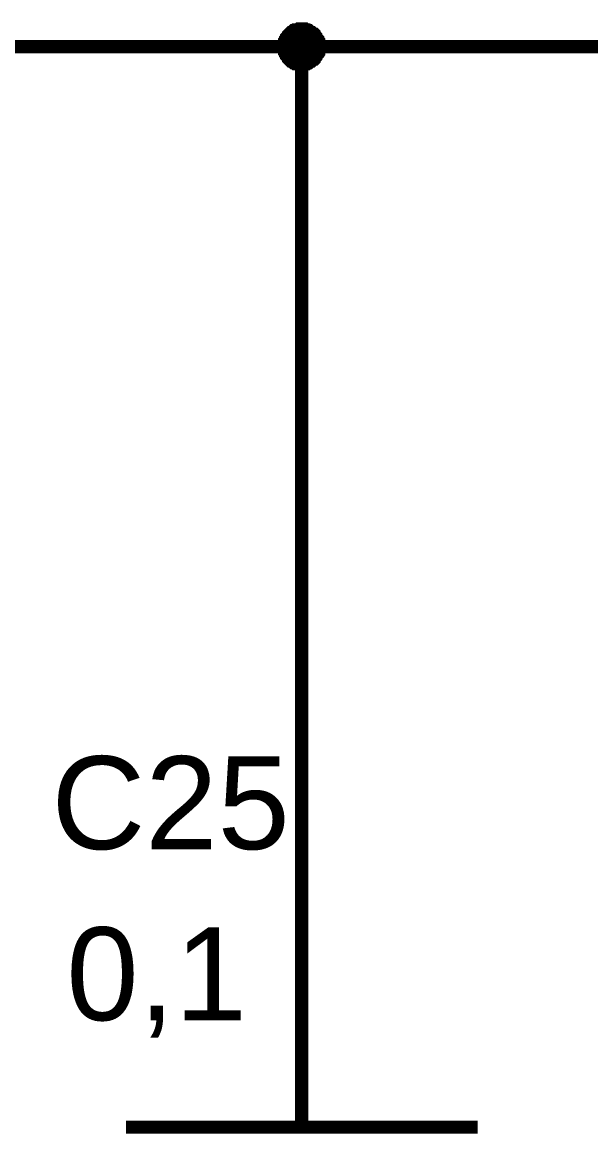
# Model space of a CAD drawing. Header units: millimetres. Extents: x 0 to 594, y 0 to 420.
# Drawn here: x 404.43 to 417.36, y 343.54 to 368.85 of the extents above; entities that cross this region are included whole.
import ezdxf

# ---------------------------------------------------------------- set-up
doc = ezdxf.new("R2010")
doc.units = ezdxf.units.MM
doc.layers.add('Sheet', color=255, linetype='Continuous')
doc.styles.get("Standard").update_dxf_attribs({"font": 'arial.ttf'})

msp = doc.modelspace()

# ---------------------------------------------------------------- linework, layer by layer
at = {"layer": 'Sheet', "color": 0}
for points, const_width in [([(410.28, 368.288), (410.28, 368.31), (410.28, 368.331), (410.28, 368.373), (410.28, 368.394), (410.301, 368.415), (410.301, 368.437), (410.301, 368.458), (410.322, 368.479), (410.322, 368.5), (410.343, 368.521), (410.343, 368.542), (410.365, 368.564), (410.386, 368.585), (410.386, 368.606), (410.407, 368.627), (410.428, 368.648), (410.449, 368.669), (410.449, 368.669), (410.47, 368.691), (410.492, 368.712), (410.513, 368.712), (410.534, 368.733), (410.555, 368.754), (410.576, 368.754), (410.597, 368.775), (410.64, 368.775), (410.661, 368.775), (410.682, 368.796), (410.703, 368.796), (410.724, 368.796), (410.767, 368.796), (410.788, 368.796)], 0.0991), ([(410.28, 368.288), (410.28, 368.31), (410.28, 368.331), (410.28, 368.373), (410.28, 368.394), (410.301, 368.415), (410.301, 368.437), (410.301, 368.458), (410.322, 368.479), (410.322, 368.5), (410.343, 368.521), (410.343, 368.542), (410.365, 368.564), (410.386, 368.585), (410.386, 368.606), (410.407, 368.627), (410.428, 368.648), (410.449, 368.669), (410.449, 368.669), (410.47, 368.691), (410.492, 368.712), (410.513, 368.712), (410.534, 368.733), (410.555, 368.754), (410.576, 368.754), (410.597, 368.775), (410.64, 368.775), (410.661, 368.775), (410.682, 368.796), (410.703, 368.796), (410.724, 368.796), (410.767, 368.796), (410.788, 368.796)], 0.0991), ([(410.28, 368.288), (410.28, 368.31), (410.28, 368.331), (410.28, 368.373), (410.28, 368.394), (410.301, 368.415), (410.301, 368.437), (410.301, 368.458), (410.322, 368.479), (410.322, 368.5), (410.343, 368.521), (410.343, 368.542), (410.365, 368.564), (410.386, 368.585), (410.386, 368.606), (410.407, 368.627), (410.428, 368.648), (410.449, 368.669), (410.449, 368.669), (410.47, 368.691), (410.492, 368.712), (410.513, 368.712), (410.534, 368.733), (410.555, 368.754), (410.576, 368.754), (410.597, 368.775), (410.64, 368.775), (410.661, 368.775), (410.682, 368.796), (410.703, 368.796), (410.724, 368.796), (410.767, 368.796), (410.788, 368.796)], 0.0991), ([(410.28, 368.288), (410.28, 368.31), (410.28, 368.331), (410.28, 368.373), (410.28, 368.394), (410.301, 368.415), (410.301, 368.437), (410.301, 368.458), (410.322, 368.479), (410.322, 368.5), (410.343, 368.521), (410.343, 368.542), (410.365, 368.564), (410.386, 368.585), (410.386, 368.606), (410.407, 368.627), (410.428, 368.648), (410.449, 368.669), (410.449, 368.669), (410.47, 368.691), (410.492, 368.712), (410.513, 368.712), (410.534, 368.733), (410.555, 368.754), (410.576, 368.754), (410.597, 368.775), (410.64, 368.775), (410.661, 368.775), (410.682, 368.796), (410.703, 368.796), (410.724, 368.796), (410.767, 368.796), (410.788, 368.796)], 0.0991), ([(410.28, 368.288), (410.28, 368.31), (410.28, 368.331), (410.28, 368.373), (410.28, 368.394), (410.301, 368.415), (410.301, 368.437), (410.301, 368.458), (410.322, 368.479), (410.322, 368.5), (410.343, 368.521), (410.343, 368.542), (410.365, 368.564), (410.386, 368.585), (410.386, 368.606), (410.407, 368.627), (410.428, 368.648), (410.449, 368.669), (410.449, 368.669), (410.47, 368.691), (410.492, 368.712), (410.513, 368.712), (410.534, 368.733), (410.555, 368.754), (410.576, 368.754), (410.597, 368.775), (410.64, 368.775), (410.661, 368.775), (410.682, 368.796), (410.703, 368.796), (410.724, 368.796), (410.767, 368.796), (410.788, 368.796)], 0.0991), ([(410.28, 368.288), (410.28, 368.31), (410.28, 368.331), (410.28, 368.373), (410.28, 368.394), (410.301, 368.415), (410.301, 368.437), (410.301, 368.458), (410.322, 368.479), (410.322, 368.5), (410.343, 368.521), (410.343, 368.542), (410.365, 368.564), (410.386, 368.585), (410.386, 368.606), (410.407, 368.627), (410.428, 368.648), (410.449, 368.669), (410.449, 368.669), (410.47, 368.691), (410.492, 368.712), (410.513, 368.712), (410.534, 368.733), (410.555, 368.754), (410.576, 368.754), (410.597, 368.775), (410.64, 368.775), (410.661, 368.775), (410.682, 368.796), (410.703, 368.796), (410.724, 368.796), (410.767, 368.796), (410.788, 368.796)], 0.0991), ([(410.28, 368.288), (410.28, 368.31), (410.28, 368.331), (410.28, 368.373), (410.28, 368.394), (410.301, 368.415), (410.301, 368.437), (410.301, 368.458), (410.322, 368.479), (410.322, 368.5), (410.343, 368.521), (410.343, 368.542), (410.365, 368.564), (410.386, 368.585), (410.386, 368.606), (410.407, 368.627), (410.428, 368.648), (410.449, 368.669), (410.449, 368.669), (410.47, 368.691), (410.492, 368.712), (410.513, 368.712), (410.534, 368.733), (410.555, 368.754), (410.576, 368.754), (410.597, 368.775), (410.64, 368.775), (410.661, 368.775), (410.682, 368.796), (410.703, 368.796), (410.724, 368.796), (410.767, 368.796), (410.788, 368.796)], 0.0991), ([(410.28, 368.288), (410.28, 368.31), (410.28, 368.331), (410.28, 368.373), (410.28, 368.394), (410.301, 368.415), (410.301, 368.437), (410.301, 368.458), (410.322, 368.479), (410.322, 368.5), (410.343, 368.521), (410.343, 368.542), (410.365, 368.564), (410.386, 368.585), (410.386, 368.606), (410.407, 368.627), (410.428, 368.648), (410.449, 368.669), (410.449, 368.669), (410.47, 368.691), (410.492, 368.712), (410.513, 368.712), (410.534, 368.733), (410.555, 368.754), (410.576, 368.754), (410.597, 368.775), (410.64, 368.775), (410.661, 368.775), (410.682, 368.796), (410.703, 368.796), (410.724, 368.796), (410.767, 368.796), (410.788, 368.796)], 0.0991), ([(410.28, 368.288), (410.28, 368.31), (410.28, 368.331), (410.28, 368.373), (410.28, 368.394), (410.301, 368.415), (410.301, 368.437), (410.301, 368.458), (410.322, 368.479), (410.322, 368.5), (410.343, 368.521), (410.343, 368.542), (410.365, 368.564), (410.386, 368.585), (410.386, 368.606), (410.407, 368.627), (410.428, 368.648), (410.449, 368.669), (410.449, 368.669), (410.47, 368.691), (410.492, 368.712), (410.513, 368.712), (410.534, 368.733), (410.555, 368.754), (410.576, 368.754), (410.597, 368.775), (410.64, 368.775), (410.661, 368.775), (410.682, 368.796), (410.703, 368.796), (410.724, 368.796), (410.767, 368.796), (410.788, 368.796)], 0.0991), ([(410.28, 368.288), (410.28, 368.31), (410.28, 368.331), (410.28, 368.373), (410.28, 368.394), (410.301, 368.415), (410.301, 368.437), (410.301, 368.458), (410.322, 368.479), (410.322, 368.5), (410.343, 368.521), (410.343, 368.542), (410.365, 368.564), (410.386, 368.585), (410.386, 368.606), (410.407, 368.627), (410.428, 368.648), (410.449, 368.669), (410.449, 368.669), (410.47, 368.691), (410.492, 368.712), (410.513, 368.712), (410.534, 368.733), (410.555, 368.754), (410.576, 368.754), (410.597, 368.775), (410.64, 368.775), (410.661, 368.775), (410.682, 368.796), (410.703, 368.796), (410.724, 368.796), (410.767, 368.796), (410.788, 368.796)], 0.0991), ([(410.28, 368.288), (410.28, 368.31), (410.28, 368.331), (410.28, 368.373), (410.28, 368.394), (410.301, 368.415), (410.301, 368.437), (410.301, 368.458), (410.322, 368.479), (410.322, 368.5), (410.343, 368.521), (410.343, 368.542), (410.365, 368.564), (410.386, 368.585), (410.386, 368.606), (410.407, 368.627), (410.428, 368.648), (410.449, 368.669), (410.449, 368.669), (410.47, 368.691), (410.492, 368.712), (410.513, 368.712), (410.534, 368.733), (410.555, 368.754), (410.576, 368.754), (410.597, 368.775), (410.64, 368.775), (410.661, 368.775), (410.682, 368.796), (410.703, 368.796), (410.724, 368.796), (410.767, 368.796), (410.788, 368.796)], 0.0991), ([(410.28, 368.288), (410.28, 368.31), (410.28, 368.331), (410.28, 368.373), (410.28, 368.394), (410.301, 368.415), (410.301, 368.437), (410.301, 368.458), (410.322, 368.479), (410.322, 368.5), (410.343, 368.521), (410.343, 368.542), (410.365, 368.564), (410.386, 368.585), (410.386, 368.606), (410.407, 368.627), (410.428, 368.648), (410.449, 368.669), (410.449, 368.669), (410.47, 368.691), (410.492, 368.712), (410.513, 368.712), (410.534, 368.733), (410.555, 368.754), (410.576, 368.754), (410.597, 368.775), (410.64, 368.775), (410.661, 368.775), (410.682, 368.796), (410.703, 368.796), (410.724, 368.796), (410.767, 368.796), (410.788, 368.796)], 0.0991), ([(410.788, 368.796), (410.788, 368.796)], 0.0991), ([(410.788, 368.796), (410.809, 368.796), (410.83, 368.796), (410.873, 368.796), (410.894, 368.796), (410.915, 368.775), (410.936, 368.775), (410.957, 368.775), (410.978, 368.754), (411, 368.754), (411.021, 368.733), (411.042, 368.712), (411.063, 368.712), (411.084, 368.691), (411.105, 368.669), (411.127, 368.669), (411.148, 368.648), (411.169, 368.627), (411.169, 368.606), (411.19, 368.585), (411.211, 368.564), (411.211, 368.542), (411.232, 368.521), (411.254, 368.5), (411.254, 368.479), (411.275, 368.458), (411.275, 368.437), (411.275, 368.415), (411.296, 368.394), (411.296, 368.373), (411.296, 368.331), (411.296, 368.31), (411.296, 368.288)], 0.0991), ([(410.788, 368.796), (410.788, 368.796)], 0.0991), ([(410.788, 368.796), (410.809, 368.796), (410.83, 368.796), (410.873, 368.796), (410.894, 368.796), (410.915, 368.775), (410.936, 368.775), (410.957, 368.775), (410.978, 368.754), (411, 368.754), (411.021, 368.733), (411.042, 368.712), (411.063, 368.712), (411.084, 368.691), (411.105, 368.669), (411.127, 368.669), (411.148, 368.648), (411.169, 368.627), (411.169, 368.606), (411.19, 368.585), (411.211, 368.564), (411.211, 368.542), (411.232, 368.521), (411.254, 368.5), (411.254, 368.479), (411.275, 368.458), (411.275, 368.437), (411.275, 368.415), (411.296, 368.394), (411.296, 368.373), (411.296, 368.331), (411.296, 368.31), (411.296, 368.288)], 0.0991), ([(410.788, 368.796), (410.788, 368.796)], 0.0991), ([(410.788, 368.796), (410.809, 368.796), (410.83, 368.796), (410.873, 368.796), (410.894, 368.796), (410.915, 368.775), (410.936, 368.775), (410.957, 368.775), (410.978, 368.754), (411, 368.754), (411.021, 368.733), (411.042, 368.712), (411.063, 368.712), (411.084, 368.691), (411.105, 368.669), (411.127, 368.669), (411.148, 368.648), (411.169, 368.627), (411.169, 368.606), (411.19, 368.585), (411.211, 368.564), (411.211, 368.542), (411.232, 368.521), (411.254, 368.5), (411.254, 368.479), (411.275, 368.458), (411.275, 368.437), (411.275, 368.415), (411.296, 368.394), (411.296, 368.373), (411.296, 368.331), (411.296, 368.31), (411.296, 368.288)], 0.0991), ([(410.788, 368.796), (410.788, 368.796)], 0.0991), ([(410.788, 368.796), (410.809, 368.796), (410.83, 368.796), (410.873, 368.796), (410.894, 368.796), (410.915, 368.775), (410.936, 368.775), (410.957, 368.775), (410.978, 368.754), (411, 368.754), (411.021, 368.733), (411.042, 368.712), (411.063, 368.712), (411.084, 368.691), (411.105, 368.669), (411.127, 368.669), (411.148, 368.648), (411.169, 368.627), (411.169, 368.606), (411.19, 368.585), (411.211, 368.564), (411.211, 368.542), (411.232, 368.521), (411.254, 368.5), (411.254, 368.479), (411.275, 368.458), (411.275, 368.437), (411.275, 368.415), (411.296, 368.394), (411.296, 368.373), (411.296, 368.331), (411.296, 368.31), (411.296, 368.288)], 0.0991), ([(410.788, 368.796), (410.788, 368.796)], 0.0991), ([(410.788, 368.796), (410.809, 368.796), (410.83, 368.796), (410.873, 368.796), (410.894, 368.796), (410.915, 368.775), (410.936, 368.775), (410.957, 368.775), (410.978, 368.754), (411, 368.754), (411.021, 368.733), (411.042, 368.712), (411.063, 368.712), (411.084, 368.691), (411.105, 368.669), (411.127, 368.669), (411.148, 368.648), (411.169, 368.627), (411.169, 368.606), (411.19, 368.585), (411.211, 368.564), (411.211, 368.542), (411.232, 368.521), (411.254, 368.5), (411.254, 368.479), (411.275, 368.458), (411.275, 368.437), (411.275, 368.415), (411.296, 368.394), (411.296, 368.373), (411.296, 368.331), (411.296, 368.31), (411.296, 368.288)], 0.0991), ([(410.788, 368.796), (410.788, 368.796)], 0.0991), ([(410.788, 368.796), (410.809, 368.796), (410.83, 368.796), (410.873, 368.796), (410.894, 368.796), (410.915, 368.775), (410.936, 368.775), (410.957, 368.775), (410.978, 368.754), (411, 368.754), (411.021, 368.733), (411.042, 368.712), (411.063, 368.712), (411.084, 368.691), (411.105, 368.669), (411.127, 368.669), (411.148, 368.648), (411.169, 368.627), (411.169, 368.606), (411.19, 368.585), (411.211, 368.564), (411.211, 368.542), (411.232, 368.521), (411.254, 368.5), (411.254, 368.479), (411.275, 368.458), (411.275, 368.437), (411.275, 368.415), (411.296, 368.394), (411.296, 368.373), (411.296, 368.331), (411.296, 368.31), (411.296, 368.288)], 0.0991), ([(410.788, 368.796), (410.788, 368.796)], 0.0991), ([(410.788, 368.796), (410.809, 368.796), (410.83, 368.796), (410.873, 368.796), (410.894, 368.796), (410.915, 368.775), (410.936, 368.775), (410.957, 368.775), (410.978, 368.754), (411, 368.754), (411.021, 368.733), (411.042, 368.712), (411.063, 368.712), (411.084, 368.691), (411.105, 368.669), (411.127, 368.669), (411.148, 368.648), (411.169, 368.627), (411.169, 368.606), (411.19, 368.585), (411.211, 368.564), (411.211, 368.542), (411.232, 368.521), (411.254, 368.5), (411.254, 368.479), (411.275, 368.458), (411.275, 368.437), (411.275, 368.415), (411.296, 368.394), (411.296, 368.373), (411.296, 368.331), (411.296, 368.31), (411.296, 368.288)], 0.0991), ([(410.788, 368.796), (410.788, 368.796)], 0.0991), ([(410.788, 368.796), (410.809, 368.796), (410.83, 368.796), (410.873, 368.796), (410.894, 368.796), (410.915, 368.775), (410.936, 368.775), (410.957, 368.775), (410.978, 368.754), (411, 368.754), (411.021, 368.733), (411.042, 368.712), (411.063, 368.712), (411.084, 368.691), (411.105, 368.669), (411.127, 368.669), (411.148, 368.648), (411.169, 368.627), (411.169, 368.606), (411.19, 368.585), (411.211, 368.564), (411.211, 368.542), (411.232, 368.521), (411.254, 368.5), (411.254, 368.479), (411.275, 368.458), (411.275, 368.437), (411.275, 368.415), (411.296, 368.394), (411.296, 368.373), (411.296, 368.331), (411.296, 368.31), (411.296, 368.288)], 0.0991), ([(410.788, 368.796), (410.788, 368.796)], 0.0991), ([(410.788, 368.796), (410.809, 368.796), (410.83, 368.796), (410.873, 368.796), (410.894, 368.796), (410.915, 368.775), (410.936, 368.775), (410.957, 368.775), (410.978, 368.754), (411, 368.754), (411.021, 368.733), (411.042, 368.712), (411.063, 368.712), (411.084, 368.691), (411.105, 368.669), (411.127, 368.669), (411.148, 368.648), (411.169, 368.627), (411.169, 368.606), (411.19, 368.585), (411.211, 368.564), (411.211, 368.542), (411.232, 368.521), (411.254, 368.5), (411.254, 368.479), (411.275, 368.458), (411.275, 368.437), (411.275, 368.415), (411.296, 368.394), (411.296, 368.373), (411.296, 368.331), (411.296, 368.31), (411.296, 368.288)], 0.0991), ([(410.788, 368.796), (410.788, 368.796)], 0.0991), ([(410.788, 368.796), (410.809, 368.796), (410.83, 368.796), (410.873, 368.796), (410.894, 368.796), (410.915, 368.775), (410.936, 368.775), (410.957, 368.775), (410.978, 368.754), (411, 368.754), (411.021, 368.733), (411.042, 368.712), (411.063, 368.712), (411.084, 368.691), (411.105, 368.669), (411.127, 368.669), (411.148, 368.648), (411.169, 368.627), (411.169, 368.606), (411.19, 368.585), (411.211, 368.564), (411.211, 368.542), (411.232, 368.521), (411.254, 368.5), (411.254, 368.479), (411.275, 368.458), (411.275, 368.437), (411.275, 368.415), (411.296, 368.394), (411.296, 368.373), (411.296, 368.331), (411.296, 368.31), (411.296, 368.288)], 0.0991), ([(410.788, 368.796), (410.788, 368.796)], 0.0991), ([(410.788, 368.796), (410.809, 368.796), (410.83, 368.796), (410.873, 368.796), (410.894, 368.796), (410.915, 368.775), (410.936, 368.775), (410.957, 368.775), (410.978, 368.754), (411, 368.754), (411.021, 368.733), (411.042, 368.712), (411.063, 368.712), (411.084, 368.691), (411.105, 368.669), (411.127, 368.669), (411.148, 368.648), (411.169, 368.627), (411.169, 368.606), (411.19, 368.585), (411.211, 368.564), (411.211, 368.542), (411.232, 368.521), (411.254, 368.5), (411.254, 368.479), (411.275, 368.458), (411.275, 368.437), (411.275, 368.415), (411.296, 368.394), (411.296, 368.373), (411.296, 368.331), (411.296, 368.31), (411.296, 368.288)], 0.0991), ([(410.788, 368.796), (410.788, 368.796)], 0.0991), ([(410.788, 368.796), (410.809, 368.796), (410.83, 368.796), (410.873, 368.796), (410.894, 368.796), (410.915, 368.775), (410.936, 368.775), (410.957, 368.775), (410.978, 368.754), (411, 368.754), (411.021, 368.733), (411.042, 368.712), (411.063, 368.712), (411.084, 368.691), (411.105, 368.669), (411.127, 368.669), (411.148, 368.648), (411.169, 368.627), (411.169, 368.606), (411.19, 368.585), (411.211, 368.564), (411.211, 368.542), (411.232, 368.521), (411.254, 368.5), (411.254, 368.479), (411.275, 368.458), (411.275, 368.437), (411.275, 368.415), (411.296, 368.394), (411.296, 368.373), (411.296, 368.331), (411.296, 368.31), (411.296, 368.288)], 0.0991), ([(399.972, 368.288), (410.788, 368.288)], 0.3), ([(410.788, 368.288), (420.291, 368.288)], 0.3), ([(410.788, 368.288), (410.788, 350.191)], 0.3), ([(410.788, 367.78), (410.767, 367.78), (410.724, 367.78), (410.703, 367.78), (410.682, 367.78), (410.661, 367.802), (410.64, 367.802), (410.597, 367.802), (410.576, 367.823), (410.555, 367.823), (410.534, 367.844), (410.513, 367.865), (410.492, 367.865), (410.47, 367.886), (410.449, 367.907), (410.449, 367.907), (410.428, 367.929), (410.407, 367.95), (410.386, 367.971), (410.386, 367.992), (410.365, 368.013), (410.343, 368.034), (410.343, 368.056), (410.322, 368.077), (410.322, 368.098), (410.301, 368.119), (410.301, 368.14), (410.301, 368.161), (410.28, 368.183), (410.28, 368.204), (410.28, 368.246), (410.28, 368.267), (410.28, 368.288)], 0.0991), ([(410.28, 368.288), (410.28, 368.288)], 0.0991), ([(410.788, 367.78), (410.767, 367.78), (410.724, 367.78), (410.703, 367.78), (410.682, 367.78), (410.661, 367.802), (410.64, 367.802), (410.597, 367.802), (410.576, 367.823), (410.555, 367.823), (410.534, 367.844), (410.513, 367.865), (410.492, 367.865), (410.47, 367.886), (410.449, 367.907), (410.449, 367.907), (410.428, 367.929), (410.407, 367.95), (410.386, 367.971), (410.386, 367.992), (410.365, 368.013), (410.343, 368.034), (410.343, 368.056), (410.322, 368.077), (410.322, 368.098), (410.301, 368.119), (410.301, 368.14), (410.301, 368.161), (410.28, 368.183), (410.28, 368.204), (410.28, 368.246), (410.28, 368.267), (410.28, 368.288)], 0.0991), ([(410.28, 368.288), (410.28, 368.288)], 0.0991), ([(410.788, 367.78), (410.767, 367.78), (410.724, 367.78), (410.703, 367.78), (410.682, 367.78), (410.661, 367.802), (410.64, 367.802), (410.597, 367.802), (410.576, 367.823), (410.555, 367.823), (410.534, 367.844), (410.513, 367.865), (410.492, 367.865), (410.47, 367.886), (410.449, 367.907), (410.449, 367.907), (410.428, 367.929), (410.407, 367.95), (410.386, 367.971), (410.386, 367.992), (410.365, 368.013), (410.343, 368.034), (410.343, 368.056), (410.322, 368.077), (410.322, 368.098), (410.301, 368.119), (410.301, 368.14), (410.301, 368.161), (410.28, 368.183), (410.28, 368.204), (410.28, 368.246), (410.28, 368.267), (410.28, 368.288)], 0.0991), ([(410.28, 368.288), (410.28, 368.288)], 0.0991), ([(410.788, 367.78), (410.767, 367.78), (410.724, 367.78), (410.703, 367.78), (410.682, 367.78), (410.661, 367.802), (410.64, 367.802), (410.597, 367.802), (410.576, 367.823), (410.555, 367.823), (410.534, 367.844), (410.513, 367.865), (410.492, 367.865), (410.47, 367.886), (410.449, 367.907), (410.449, 367.907), (410.428, 367.929), (410.407, 367.95), (410.386, 367.971), (410.386, 367.992), (410.365, 368.013), (410.343, 368.034), (410.343, 368.056), (410.322, 368.077), (410.322, 368.098), (410.301, 368.119), (410.301, 368.14), (410.301, 368.161), (410.28, 368.183), (410.28, 368.204), (410.28, 368.246), (410.28, 368.267), (410.28, 368.288)], 0.0991), ([(410.28, 368.288), (410.28, 368.288)], 0.0991), ([(410.788, 367.78), (410.767, 367.78), (410.724, 367.78), (410.703, 367.78), (410.682, 367.78), (410.661, 367.802), (410.64, 367.802), (410.597, 367.802), (410.576, 367.823), (410.555, 367.823), (410.534, 367.844), (410.513, 367.865), (410.492, 367.865), (410.47, 367.886), (410.449, 367.907), (410.449, 367.907), (410.428, 367.929), (410.407, 367.95), (410.386, 367.971), (410.386, 367.992), (410.365, 368.013), (410.343, 368.034), (410.343, 368.056), (410.322, 368.077), (410.322, 368.098), (410.301, 368.119), (410.301, 368.14), (410.301, 368.161), (410.28, 368.183), (410.28, 368.204), (410.28, 368.246), (410.28, 368.267), (410.28, 368.288)], 0.0991), ([(410.28, 368.288), (410.28, 368.288)], 0.0991), ([(410.788, 367.78), (410.767, 367.78), (410.724, 367.78), (410.703, 367.78), (410.682, 367.78), (410.661, 367.802), (410.64, 367.802), (410.597, 367.802), (410.576, 367.823), (410.555, 367.823), (410.534, 367.844), (410.513, 367.865), (410.492, 367.865), (410.47, 367.886), (410.449, 367.907), (410.449, 367.907), (410.428, 367.929), (410.407, 367.95), (410.386, 367.971), (410.386, 367.992), (410.365, 368.013), (410.343, 368.034), (410.343, 368.056), (410.322, 368.077), (410.322, 368.098), (410.301, 368.119), (410.301, 368.14), (410.301, 368.161), (410.28, 368.183), (410.28, 368.204), (410.28, 368.246), (410.28, 368.267), (410.28, 368.288)], 0.0991), ([(410.28, 368.288), (410.28, 368.288)], 0.0991), ([(410.788, 367.78), (410.767, 367.78), (410.724, 367.78), (410.703, 367.78), (410.682, 367.78), (410.661, 367.802), (410.64, 367.802), (410.597, 367.802), (410.576, 367.823), (410.555, 367.823), (410.534, 367.844), (410.513, 367.865), (410.492, 367.865), (410.47, 367.886), (410.449, 367.907), (410.449, 367.907), (410.428, 367.929), (410.407, 367.95), (410.386, 367.971), (410.386, 367.992), (410.365, 368.013), (410.343, 368.034), (410.343, 368.056), (410.322, 368.077), (410.322, 368.098), (410.301, 368.119), (410.301, 368.14), (410.301, 368.161), (410.28, 368.183), (410.28, 368.204), (410.28, 368.246), (410.28, 368.267), (410.28, 368.288)], 0.0991), ([(410.28, 368.288), (410.28, 368.288)], 0.0991), ([(410.788, 367.78), (410.767, 367.78), (410.724, 367.78), (410.703, 367.78), (410.682, 367.78), (410.661, 367.802), (410.64, 367.802), (410.597, 367.802), (410.576, 367.823), (410.555, 367.823), (410.534, 367.844), (410.513, 367.865), (410.492, 367.865), (410.47, 367.886), (410.449, 367.907), (410.449, 367.907), (410.428, 367.929), (410.407, 367.95), (410.386, 367.971), (410.386, 367.992), (410.365, 368.013), (410.343, 368.034), (410.343, 368.056), (410.322, 368.077), (410.322, 368.098), (410.301, 368.119), (410.301, 368.14), (410.301, 368.161), (410.28, 368.183), (410.28, 368.204), (410.28, 368.246), (410.28, 368.267), (410.28, 368.288)], 0.0991), ([(410.28, 368.288), (410.28, 368.288)], 0.0991), ([(410.788, 367.78), (410.767, 367.78), (410.724, 367.78), (410.703, 367.78), (410.682, 367.78), (410.661, 367.802), (410.64, 367.802), (410.597, 367.802), (410.576, 367.823), (410.555, 367.823), (410.534, 367.844), (410.513, 367.865), (410.492, 367.865), (410.47, 367.886), (410.449, 367.907), (410.449, 367.907), (410.428, 367.929), (410.407, 367.95), (410.386, 367.971), (410.386, 367.992), (410.365, 368.013), (410.343, 368.034), (410.343, 368.056), (410.322, 368.077), (410.322, 368.098), (410.301, 368.119), (410.301, 368.14), (410.301, 368.161), (410.28, 368.183), (410.28, 368.204), (410.28, 368.246), (410.28, 368.267), (410.28, 368.288)], 0.0991), ([(410.28, 368.288), (410.28, 368.288)], 0.0991), ([(410.788, 367.78), (410.767, 367.78), (410.724, 367.78), (410.703, 367.78), (410.682, 367.78), (410.661, 367.802), (410.64, 367.802), (410.597, 367.802), (410.576, 367.823), (410.555, 367.823), (410.534, 367.844), (410.513, 367.865), (410.492, 367.865), (410.47, 367.886), (410.449, 367.907), (410.449, 367.907), (410.428, 367.929), (410.407, 367.95), (410.386, 367.971), (410.386, 367.992), (410.365, 368.013), (410.343, 368.034), (410.343, 368.056), (410.322, 368.077), (410.322, 368.098), (410.301, 368.119), (410.301, 368.14), (410.301, 368.161), (410.28, 368.183), (410.28, 368.204), (410.28, 368.246), (410.28, 368.267), (410.28, 368.288)], 0.0991), ([(410.28, 368.288), (410.28, 368.288)], 0.0991), ([(410.788, 367.78), (410.767, 367.78), (410.724, 367.78), (410.703, 367.78), (410.682, 367.78), (410.661, 367.802), (410.64, 367.802), (410.597, 367.802), (410.576, 367.823), (410.555, 367.823), (410.534, 367.844), (410.513, 367.865), (410.492, 367.865), (410.47, 367.886), (410.449, 367.907), (410.449, 367.907), (410.428, 367.929), (410.407, 367.95), (410.386, 367.971), (410.386, 367.992), (410.365, 368.013), (410.343, 368.034), (410.343, 368.056), (410.322, 368.077), (410.322, 368.098), (410.301, 368.119), (410.301, 368.14), (410.301, 368.161), (410.28, 368.183), (410.28, 368.204), (410.28, 368.246), (410.28, 368.267), (410.28, 368.288)], 0.0991), ([(410.28, 368.288), (410.28, 368.288)], 0.0991), ([(410.788, 367.78), (410.767, 367.78), (410.724, 367.78), (410.703, 367.78), (410.682, 367.78), (410.661, 367.802), (410.64, 367.802), (410.597, 367.802), (410.576, 367.823), (410.555, 367.823), (410.534, 367.844), (410.513, 367.865), (410.492, 367.865), (410.47, 367.886), (410.449, 367.907), (410.449, 367.907), (410.428, 367.929), (410.407, 367.95), (410.386, 367.971), (410.386, 367.992), (410.365, 368.013), (410.343, 368.034), (410.343, 368.056), (410.322, 368.077), (410.322, 368.098), (410.301, 368.119), (410.301, 368.14), (410.301, 368.161), (410.28, 368.183), (410.28, 368.204), (410.28, 368.246), (410.28, 368.267), (410.28, 368.288)], 0.0991), ([(410.28, 368.288), (410.28, 368.288)], 0.0991), ([(411.296, 368.288), (411.296, 368.267), (411.296, 368.246), (411.296, 368.204), (411.296, 368.183), (411.275, 368.161), (411.275, 368.14), (411.275, 368.119), (411.254, 368.098), (411.254, 368.077), (411.232, 368.056), (411.211, 368.034), (411.211, 368.013), (411.19, 367.992), (411.169, 367.971), (411.169, 367.95), (411.148, 367.929), (411.127, 367.907), (411.105, 367.907), (411.084, 367.886), (411.063, 367.865), (411.042, 367.865), (411.021, 367.844), (411, 367.823), (410.978, 367.823), (410.957, 367.802), (410.936, 367.802), (410.915, 367.802), (410.894, 367.78), (410.873, 367.78), (410.83, 367.78), (410.809, 367.78), (410.788, 367.78)], 0.0991), ([(411.296, 368.288), (411.296, 368.267), (411.296, 368.246), (411.296, 368.204), (411.296, 368.183), (411.275, 368.161), (411.275, 368.14), (411.275, 368.119), (411.254, 368.098), (411.254, 368.077), (411.232, 368.056), (411.211, 368.034), (411.211, 368.013), (411.19, 367.992), (411.169, 367.971), (411.169, 367.95), (411.148, 367.929), (411.127, 367.907), (411.105, 367.907), (411.084, 367.886), (411.063, 367.865), (411.042, 367.865), (411.021, 367.844), (411, 367.823), (410.978, 367.823), (410.957, 367.802), (410.936, 367.802), (410.915, 367.802), (410.894, 367.78), (410.873, 367.78), (410.83, 367.78), (410.809, 367.78), (410.788, 367.78)], 0.0991), ([(411.296, 368.288), (411.296, 368.267), (411.296, 368.246), (411.296, 368.204), (411.296, 368.183), (411.275, 368.161), (411.275, 368.14), (411.275, 368.119), (411.254, 368.098), (411.254, 368.077), (411.232, 368.056), (411.211, 368.034), (411.211, 368.013), (411.19, 367.992), (411.169, 367.971), (411.169, 367.95), (411.148, 367.929), (411.127, 367.907), (411.105, 367.907), (411.084, 367.886), (411.063, 367.865), (411.042, 367.865), (411.021, 367.844), (411, 367.823), (410.978, 367.823), (410.957, 367.802), (410.936, 367.802), (410.915, 367.802), (410.894, 367.78), (410.873, 367.78), (410.83, 367.78), (410.809, 367.78), (410.788, 367.78)], 0.0991), ([(411.296, 368.288), (411.296, 368.267), (411.296, 368.246), (411.296, 368.204), (411.296, 368.183), (411.275, 368.161), (411.275, 368.14), (411.275, 368.119), (411.254, 368.098), (411.254, 368.077), (411.232, 368.056), (411.211, 368.034), (411.211, 368.013), (411.19, 367.992), (411.169, 367.971), (411.169, 367.95), (411.148, 367.929), (411.127, 367.907), (411.105, 367.907), (411.084, 367.886), (411.063, 367.865), (411.042, 367.865), (411.021, 367.844), (411, 367.823), (410.978, 367.823), (410.957, 367.802), (410.936, 367.802), (410.915, 367.802), (410.894, 367.78), (410.873, 367.78), (410.83, 367.78), (410.809, 367.78), (410.788, 367.78)], 0.0991), ([(411.296, 368.288), (411.296, 368.267), (411.296, 368.246), (411.296, 368.204), (411.296, 368.183), (411.275, 368.161), (411.275, 368.14), (411.275, 368.119), (411.254, 368.098), (411.254, 368.077), (411.232, 368.056), (411.211, 368.034), (411.211, 368.013), (411.19, 367.992), (411.169, 367.971), (411.169, 367.95), (411.148, 367.929), (411.127, 367.907), (411.105, 367.907), (411.084, 367.886), (411.063, 367.865), (411.042, 367.865), (411.021, 367.844), (411, 367.823), (410.978, 367.823), (410.957, 367.802), (410.936, 367.802), (410.915, 367.802), (410.894, 367.78), (410.873, 367.78), (410.83, 367.78), (410.809, 367.78), (410.788, 367.78)], 0.0991), ([(411.296, 368.288), (411.296, 368.267), (411.296, 368.246), (411.296, 368.204), (411.296, 368.183), (411.275, 368.161), (411.275, 368.14), (411.275, 368.119), (411.254, 368.098), (411.254, 368.077), (411.232, 368.056), (411.211, 368.034), (411.211, 368.013), (411.19, 367.992), (411.169, 367.971), (411.169, 367.95), (411.148, 367.929), (411.127, 367.907), (411.105, 367.907), (411.084, 367.886), (411.063, 367.865), (411.042, 367.865), (411.021, 367.844), (411, 367.823), (410.978, 367.823), (410.957, 367.802), (410.936, 367.802), (410.915, 367.802), (410.894, 367.78), (410.873, 367.78), (410.83, 367.78), (410.809, 367.78), (410.788, 367.78)], 0.0991), ([(411.296, 368.288), (411.296, 368.267), (411.296, 368.246), (411.296, 368.204), (411.296, 368.183), (411.275, 368.161), (411.275, 368.14), (411.275, 368.119), (411.254, 368.098), (411.254, 368.077), (411.232, 368.056), (411.211, 368.034), (411.211, 368.013), (411.19, 367.992), (411.169, 367.971), (411.169, 367.95), (411.148, 367.929), (411.127, 367.907), (411.105, 367.907), (411.084, 367.886), (411.063, 367.865), (411.042, 367.865), (411.021, 367.844), (411, 367.823), (410.978, 367.823), (410.957, 367.802), (410.936, 367.802), (410.915, 367.802), (410.894, 367.78), (410.873, 367.78), (410.83, 367.78), (410.809, 367.78), (410.788, 367.78)], 0.0991), ([(411.296, 368.288), (411.296, 368.267), (411.296, 368.246), (411.296, 368.204), (411.296, 368.183), (411.275, 368.161), (411.275, 368.14), (411.275, 368.119), (411.254, 368.098), (411.254, 368.077), (411.232, 368.056), (411.211, 368.034), (411.211, 368.013), (411.19, 367.992), (411.169, 367.971), (411.169, 367.95), (411.148, 367.929), (411.127, 367.907), (411.105, 367.907), (411.084, 367.886), (411.063, 367.865), (411.042, 367.865), (411.021, 367.844), (411, 367.823), (410.978, 367.823), (410.957, 367.802), (410.936, 367.802), (410.915, 367.802), (410.894, 367.78), (410.873, 367.78), (410.83, 367.78), (410.809, 367.78), (410.788, 367.78)], 0.0991), ([(411.296, 368.288), (411.296, 368.267), (411.296, 368.246), (411.296, 368.204), (411.296, 368.183), (411.275, 368.161), (411.275, 368.14), (411.275, 368.119), (411.254, 368.098), (411.254, 368.077), (411.232, 368.056), (411.211, 368.034), (411.211, 368.013), (411.19, 367.992), (411.169, 367.971), (411.169, 367.95), (411.148, 367.929), (411.127, 367.907), (411.105, 367.907), (411.084, 367.886), (411.063, 367.865), (411.042, 367.865), (411.021, 367.844), (411, 367.823), (410.978, 367.823), (410.957, 367.802), (410.936, 367.802), (410.915, 367.802), (410.894, 367.78), (410.873, 367.78), (410.83, 367.78), (410.809, 367.78), (410.788, 367.78)], 0.0991), ([(411.296, 368.288), (411.296, 368.267), (411.296, 368.246), (411.296, 368.204), (411.296, 368.183), (411.275, 368.161), (411.275, 368.14), (411.275, 368.119), (411.254, 368.098), (411.254, 368.077), (411.232, 368.056), (411.211, 368.034), (411.211, 368.013), (411.19, 367.992), (411.169, 367.971), (411.169, 367.95), (411.148, 367.929), (411.127, 367.907), (411.105, 367.907), (411.084, 367.886), (411.063, 367.865), (411.042, 367.865), (411.021, 367.844), (411, 367.823), (410.978, 367.823), (410.957, 367.802), (410.936, 367.802), (410.915, 367.802), (410.894, 367.78), (410.873, 367.78), (410.83, 367.78), (410.809, 367.78), (410.788, 367.78)], 0.0991), ([(411.296, 368.288), (411.296, 368.267), (411.296, 368.246), (411.296, 368.204), (411.296, 368.183), (411.275, 368.161), (411.275, 368.14), (411.275, 368.119), (411.254, 368.098), (411.254, 368.077), (411.232, 368.056), (411.211, 368.034), (411.211, 368.013), (411.19, 367.992), (411.169, 367.971), (411.169, 367.95), (411.148, 367.929), (411.127, 367.907), (411.105, 367.907), (411.084, 367.886), (411.063, 367.865), (411.042, 367.865), (411.021, 367.844), (411, 367.823), (410.978, 367.823), (410.957, 367.802), (410.936, 367.802), (410.915, 367.802), (410.894, 367.78), (410.873, 367.78), (410.83, 367.78), (410.809, 367.78), (410.788, 367.78)], 0.0991), ([(411.296, 368.288), (411.296, 368.267), (411.296, 368.246), (411.296, 368.204), (411.296, 368.183), (411.275, 368.161), (411.275, 368.14), (411.275, 368.119), (411.254, 368.098), (411.254, 368.077), (411.232, 368.056), (411.211, 368.034), (411.211, 368.013), (411.19, 367.992), (411.169, 367.971), (411.169, 367.95), (411.148, 367.929), (411.127, 367.907), (411.105, 367.907), (411.084, 367.886), (411.063, 367.865), (411.042, 367.865), (411.021, 367.844), (411, 367.823), (410.978, 367.823), (410.957, 367.802), (410.936, 367.802), (410.915, 367.802), (410.894, 367.78), (410.873, 367.78), (410.83, 367.78), (410.809, 367.78), (410.788, 367.78)], 0.0991), ([(411.296, 368.288), (411.296, 368.288), (411.296, 368.288), (411.296, 368.288), (411.296, 368.288), (411.296, 368.288), (411.296, 368.288), (411.296, 368.288), (411.296, 368.288), (411.296, 368.288), (411.296, 368.288), (411.296, 368.288), (411.296, 368.288), (411.296, 368.288), (411.296, 368.288), (411.296, 368.288), (411.296, 368.288), (411.296, 368.288), (411.296, 368.288), (411.296, 368.288), (411.296, 368.288), (411.296, 368.288), (411.296, 368.288), (411.296, 368.288), (411.296, 368.288), (411.296, 368.288), (411.296, 368.288), (411.296, 368.288), (411.296, 368.288), (411.296, 368.288), (411.296, 368.288), (411.296, 368.288), (411.296, 368.288)], 0.0991), ([(411.296, 368.288), (411.296, 368.288)], 0.0991), ([(411.296, 368.288), (411.296, 368.288), (411.296, 368.288), (411.296, 368.288), (411.296, 368.288), (411.296, 368.288), (411.296, 368.288), (411.296, 368.288), (411.296, 368.288), (411.296, 368.288), (411.296, 368.288), (411.296, 368.288), (411.296, 368.288), (411.296, 368.288), (411.296, 368.288), (411.296, 368.288), (411.296, 368.288), (411.296, 368.288), (411.296, 368.288), (411.296, 368.288), (411.296, 368.288), (411.296, 368.288), (411.296, 368.288), (411.296, 368.288), (411.296, 368.288), (411.296, 368.288), (411.296, 368.288), (411.296, 368.288), (411.296, 368.288), (411.296, 368.288), (411.296, 368.288), (411.296, 368.288), (411.296, 368.288)], 0.0991), ([(411.296, 368.288), (411.296, 368.288)], 0.0991), ([(411.296, 368.288), (411.296, 368.288), (411.296, 368.288), (411.296, 368.288), (411.296, 368.288), (411.296, 368.288), (411.296, 368.288), (411.296, 368.288), (411.296, 368.288), (411.296, 368.288), (411.296, 368.288), (411.296, 368.288), (411.296, 368.288), (411.296, 368.288), (411.296, 368.288), (411.296, 368.288), (411.296, 368.288), (411.296, 368.288), (411.296, 368.288), (411.296, 368.288), (411.296, 368.288), (411.296, 368.288), (411.296, 368.288), (411.296, 368.288), (411.296, 368.288), (411.296, 368.288), (411.296, 368.288), (411.296, 368.288), (411.296, 368.288), (411.296, 368.288), (411.296, 368.288), (411.296, 368.288), (411.296, 368.288)], 0.0991), ([(411.296, 368.288), (411.296, 368.288)], 0.0991), ([(411.296, 368.288), (411.296, 368.288), (411.296, 368.288), (411.296, 368.288), (411.296, 368.288), (411.296, 368.288), (411.296, 368.288), (411.296, 368.288), (411.296, 368.288), (411.296, 368.288), (411.296, 368.288), (411.296, 368.288), (411.296, 368.288), (411.296, 368.288), (411.296, 368.288), (411.296, 368.288), (411.296, 368.288), (411.296, 368.288), (411.296, 368.288), (411.296, 368.288), (411.296, 368.288), (411.296, 368.288), (411.296, 368.288), (411.296, 368.288), (411.296, 368.288), (411.296, 368.288), (411.296, 368.288), (411.296, 368.288), (411.296, 368.288), (411.296, 368.288), (411.296, 368.288), (411.296, 368.288), (411.296, 368.288)], 0.0991), ([(411.296, 368.288), (411.296, 368.288)], 0.0991), ([(411.296, 368.288), (411.296, 368.288), (411.296, 368.288), (411.296, 368.288), (411.296, 368.288), (411.296, 368.288), (411.296, 368.288), (411.296, 368.288), (411.296, 368.288), (411.296, 368.288), (411.296, 368.288), (411.296, 368.288), (411.296, 368.288), (411.296, 368.288), (411.296, 368.288), (411.296, 368.288), (411.296, 368.288), (411.296, 368.288), (411.296, 368.288), (411.296, 368.288), (411.296, 368.288), (411.296, 368.288), (411.296, 368.288), (411.296, 368.288), (411.296, 368.288), (411.296, 368.288), (411.296, 368.288), (411.296, 368.288), (411.296, 368.288), (411.296, 368.288), (411.296, 368.288), (411.296, 368.288), (411.296, 368.288)], 0.0991), ([(411.296, 368.288), (411.296, 368.288)], 0.0991), ([(411.296, 368.288), (411.296, 368.288), (411.296, 368.288), (411.296, 368.288), (411.296, 368.288), (411.296, 368.288), (411.296, 368.288), (411.296, 368.288), (411.296, 368.288), (411.296, 368.288), (411.296, 368.288), (411.296, 368.288), (411.296, 368.288), (411.296, 368.288), (411.296, 368.288), (411.296, 368.288), (411.296, 368.288), (411.296, 368.288), (411.296, 368.288), (411.296, 368.288), (411.296, 368.288), (411.296, 368.288), (411.296, 368.288), (411.296, 368.288), (411.296, 368.288), (411.296, 368.288), (411.296, 368.288), (411.296, 368.288), (411.296, 368.288), (411.296, 368.288), (411.296, 368.288), (411.296, 368.288), (411.296, 368.288)], 0.0991), ([(411.296, 368.288), (411.296, 368.288)], 0.0991), ([(411.296, 368.288), (411.296, 368.288), (411.296, 368.288), (411.296, 368.288), (411.296, 368.288), (411.296, 368.288), (411.296, 368.288), (411.296, 368.288), (411.296, 368.288), (411.296, 368.288), (411.296, 368.288), (411.296, 368.288), (411.296, 368.288), (411.296, 368.288), (411.296, 368.288), (411.296, 368.288), (411.296, 368.288), (411.296, 368.288), (411.296, 368.288), (411.296, 368.288), (411.296, 368.288), (411.296, 368.288), (411.296, 368.288), (411.296, 368.288), (411.296, 368.288), (411.296, 368.288), (411.296, 368.288), (411.296, 368.288), (411.296, 368.288), (411.296, 368.288), (411.296, 368.288), (411.296, 368.288), (411.296, 368.288)], 0.0991), ([(411.296, 368.288), (411.296, 368.288)], 0.0991), ([(411.296, 368.288), (411.296, 368.288), (411.296, 368.288), (411.296, 368.288), (411.296, 368.288), (411.296, 368.288), (411.296, 368.288), (411.296, 368.288), (411.296, 368.288), (411.296, 368.288), (411.296, 368.288), (411.296, 368.288), (411.296, 368.288), (411.296, 368.288), (411.296, 368.288), (411.296, 368.288), (411.296, 368.288), (411.296, 368.288), (411.296, 368.288), (411.296, 368.288), (411.296, 368.288), (411.296, 368.288), (411.296, 368.288), (411.296, 368.288), (411.296, 368.288), (411.296, 368.288), (411.296, 368.288), (411.296, 368.288), (411.296, 368.288), (411.296, 368.288), (411.296, 368.288), (411.296, 368.288), (411.296, 368.288)], 0.0991), ([(411.296, 368.288), (411.296, 368.288)], 0.0991), ([(411.296, 368.288), (411.296, 368.288), (411.296, 368.288), (411.296, 368.288), (411.296, 368.288), (411.296, 368.288), (411.296, 368.288), (411.296, 368.288), (411.296, 368.288), (411.296, 368.288), (411.296, 368.288), (411.296, 368.288), (411.296, 368.288), (411.296, 368.288), (411.296, 368.288), (411.296, 368.288), (411.296, 368.288), (411.296, 368.288), (411.296, 368.288), (411.296, 368.288), (411.296, 368.288), (411.296, 368.288), (411.296, 368.288), (411.296, 368.288), (411.296, 368.288), (411.296, 368.288), (411.296, 368.288), (411.296, 368.288), (411.296, 368.288), (411.296, 368.288), (411.296, 368.288), (411.296, 368.288), (411.296, 368.288)], 0.0991), ([(411.296, 368.288), (411.296, 368.288)], 0.0991), ([(411.296, 368.288), (411.296, 368.288), (411.296, 368.288), (411.296, 368.288), (411.296, 368.288), (411.296, 368.288), (411.296, 368.288), (411.296, 368.288), (411.296, 368.288), (411.296, 368.288), (411.296, 368.288), (411.296, 368.288), (411.296, 368.288), (411.296, 368.288), (411.296, 368.288), (411.296, 368.288), (411.296, 368.288), (411.296, 368.288), (411.296, 368.288), (411.296, 368.288), (411.296, 368.288), (411.296, 368.288), (411.296, 368.288), (411.296, 368.288), (411.296, 368.288), (411.296, 368.288), (411.296, 368.288), (411.296, 368.288), (411.296, 368.288), (411.296, 368.288), (411.296, 368.288), (411.296, 368.288), (411.296, 368.288)], 0.0991), ([(411.296, 368.288), (411.296, 368.288)], 0.0991), ([(411.296, 368.288), (411.296, 368.288), (411.296, 368.288), (411.296, 368.288), (411.296, 368.288), (411.296, 368.288), (411.296, 368.288), (411.296, 368.288), (411.296, 368.288), (411.296, 368.288), (411.296, 368.288), (411.296, 368.288), (411.296, 368.288), (411.296, 368.288), (411.296, 368.288), (411.296, 368.288), (411.296, 368.288), (411.296, 368.288), (411.296, 368.288), (411.296, 368.288), (411.296, 368.288), (411.296, 368.288), (411.296, 368.288), (411.296, 368.288), (411.296, 368.288), (411.296, 368.288), (411.296, 368.288), (411.296, 368.288), (411.296, 368.288), (411.296, 368.288), (411.296, 368.288), (411.296, 368.288), (411.296, 368.288)], 0.0991), ([(411.296, 368.288), (411.296, 368.288)], 0.0991), ([(411.296, 368.288), (411.296, 368.288), (411.296, 368.288), (411.296, 368.288), (411.296, 368.288), (411.296, 368.288), (411.296, 368.288), (411.296, 368.288), (411.296, 368.288), (411.296, 368.288), (411.296, 368.288), (411.296, 368.288), (411.296, 368.288), (411.296, 368.288), (411.296, 368.288), (411.296, 368.288), (411.296, 368.288), (411.296, 368.288), (411.296, 368.288), (411.296, 368.288), (411.296, 368.288), (411.296, 368.288), (411.296, 368.288), (411.296, 368.288), (411.296, 368.288), (411.296, 368.288), (411.296, 368.288), (411.296, 368.288), (411.296, 368.288), (411.296, 368.288), (411.296, 368.288), (411.296, 368.288), (411.296, 368.288)], 0.0991), ([(411.296, 368.288), (411.296, 368.288)], 0.0991), ([(410.788, 350.191), (410.788, 343.692)], 0.3), ([(410.788, 345.195), (410.788, 350.191)], 0.3), ([(406.788, 343.692), (414.788, 343.692)], 0.3)]:
    msp.add_lwpolyline(points, dxfattribs=dict(at, const_width=const_width))
at = {"layer": 'Sheet', "color": 0, "const_width": 0.508}
msp.add_lwpolyline([(410.525, 368.299, 1), (411.033, 368.299, 1)], format="xyb", close=True, dxfattribs=at)

# ---------------------------------------------------------------- texts
at = {"layer": 'Sheet', "color": 0}
for s, p in [('C25', (405.094, 350.021)), ('0,1', (405.433, 346.126))]:
    msp.add_text(s, height=2.1167, dxfattribs=at).set_placement(p)

doc.saveas('drawing.dxf')
